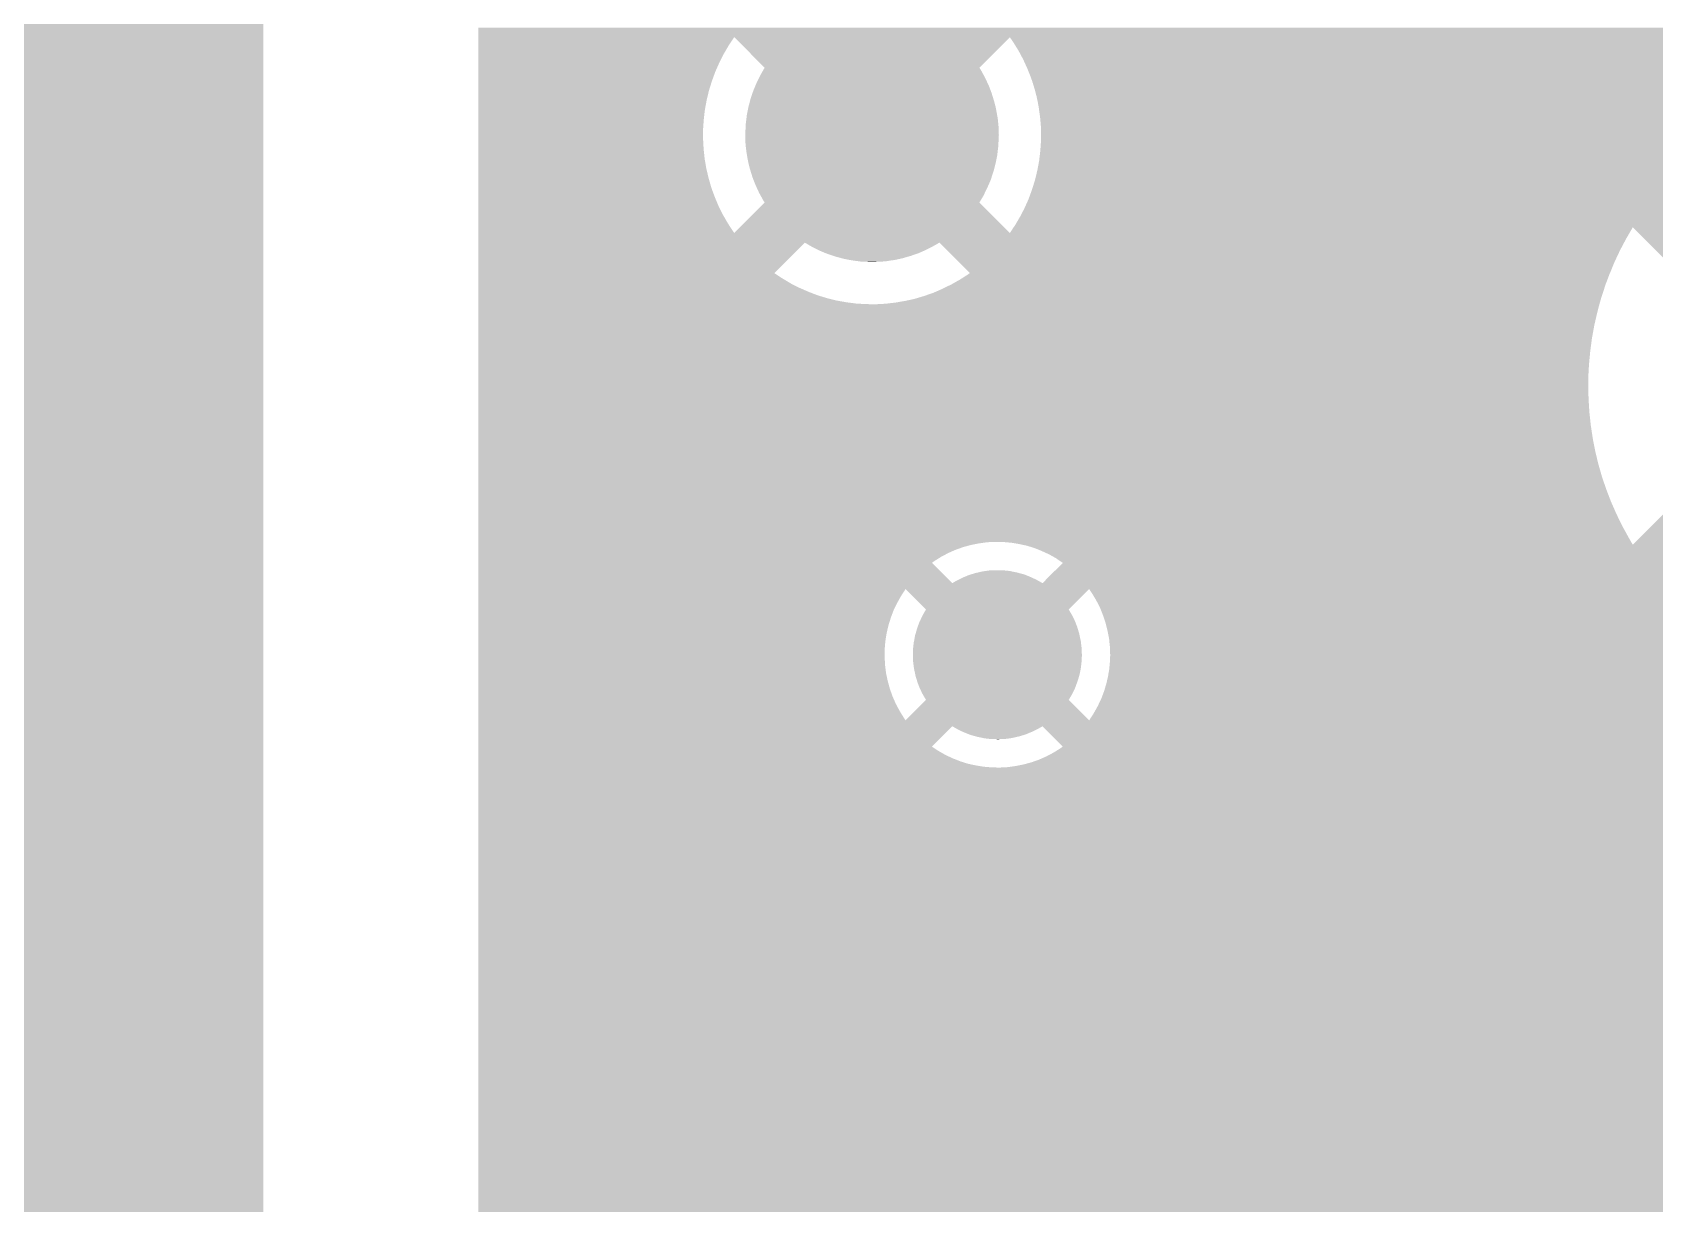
# Model space of a CAD drawing. Extents: x 295 to 953, y 10 to 290.
# Drawn here: x 656.18 to 667.69, y 243.27 to 251.58 of the extents above; entities that cross this region are included whole.
import ezdxf

# ---------------------------------------------------------------- set-up
doc = ezdxf.new("R2010")
doc.units = 0
doc.header["$LTSCALE"] = 5
doc.header["$MEASUREMENT"] = 0
doc.layers.add('FROMC1', color=7, linetype='CONTINUOUS')

msp = doc.modelspace()

# ---------------------------------------------------------------- linework, layer by layer
at = {"layer": 'FROMC1'}
for points in [[(640.93, 251.539), (640.93, 259.809), (657.821, 251.539), (657.821, 259.809)], [(647.448, 251.538), (647.379, 251.539), (657.821, 251.538), (657.821, 251.539)], [(647.518, 251.534), (647.448, 251.538), (657.821, 251.534), (657.821, 251.538)], [(647.587, 251.525), (647.518, 251.534), (657.821, 251.525), (657.821, 251.534)], [(647.656, 251.513), (647.587, 251.525), (657.821, 251.513), (657.821, 251.525)], [(659.345, 251.542), (659.345, 251.61), (797.937, 251.542), (797.937, 251.61)], [(659.345, 251.484), (659.345, 251.542), (661.122, 251.484), (661.161, 251.542)], [(661.377, 251.326), (661.161, 251.542), (662.9, 251.326), (663.116, 251.542)], [(663.14, 251.507), (663.116, 251.542), (797.937, 251.507), (797.937, 251.542)], [(647.724, 251.496), (647.656, 251.513), (657.821, 251.496), (657.821, 251.513)], [(647.791, 251.476), (647.724, 251.496), (657.821, 251.476), (657.821, 251.496)], [(647.856, 251.451), (647.791, 251.476), (657.821, 251.451), (657.821, 251.476)], [(647.92, 251.423), (647.856, 251.451), (657.821, 251.423), (657.821, 251.451)], [(647.982, 251.392), (647.92, 251.423), (657.821, 251.392), (657.821, 251.423)], [(659.345, 251.424), (659.345, 251.484), (661.087, 251.424), (661.122, 251.484)], [(659.345, 251.361), (659.345, 251.424), (661.055, 251.361), (661.087, 251.424)], [(663.177, 251.448), (663.14, 251.507), (797.937, 251.448), (797.937, 251.507)], [(663.21, 251.386), (663.177, 251.448), (797.937, 251.386), (797.937, 251.448)], [(647.884, 251.102), (648.1, 251.318), (657.821, 251.102), (657.821, 251.318)], [(648.042, 251.356), (647.982, 251.392), (657.821, 251.356), (657.821, 251.392)], [(648.1, 251.318), (648.042, 251.356), (657.821, 251.318), (657.821, 251.356)], [(659.345, 251.298), (659.345, 251.361), (661.027, 251.298), (661.055, 251.361)], [(659.345, 251.232), (659.345, 251.298), (661.003, 251.232), (661.027, 251.298)], [(661.347, 251.274), (661.367, 251.309), (662.93, 251.274), (662.911, 251.309)], [(661.367, 251.309), (661.377, 251.326), (662.911, 251.309), (662.9, 251.326)], [(663.239, 251.323), (663.21, 251.386), (797.937, 251.323), (797.937, 251.386)], [(663.265, 251.258), (663.239, 251.323), (797.937, 251.258), (797.937, 251.323)], [(659.345, 251.165), (659.345, 251.232), (660.982, 251.165), (661.003, 251.232)], [(661.297, 251.164), (661.312, 251.201), (662.98, 251.164), (662.966, 251.201)], [(661.312, 251.201), (661.32, 251.219), (662.966, 251.201), (662.957, 251.219)], [(661.32, 251.219), (661.338, 251.256), (662.957, 251.219), (662.94, 251.256)], [(661.338, 251.256), (661.347, 251.274), (662.94, 251.256), (662.93, 251.274)], [(663.275, 251.229), (663.265, 251.258), (797.937, 251.229), (797.937, 251.258)], [(663.276, 251.225), (663.275, 251.229), (669.249, 251.225), (669.343, 251.229)], [(663.279, 251.218), (663.276, 251.225), (669.156, 251.218), (669.249, 251.225)], [(663.282, 251.206), (663.279, 251.218), (669.063, 251.206), (669.156, 251.218)], [(663.287, 251.192), (663.282, 251.206), (668.981, 251.192), (669.063, 251.206)], [(663.287, 251.19), (663.287, 251.192), (668.97, 251.19), (668.981, 251.192)], [(663.293, 251.171), (663.287, 251.19), (668.879, 251.171), (668.97, 251.19)], [(640.93, 251.034), (640.93, 251.102), (657.821, 251.034), (657.821, 251.102)], [(659.345, 251.098), (659.345, 251.165), (660.966, 251.098), (660.982, 251.165)], [(659.345, 251.029), (659.345, 251.098), (660.953, 251.029), (660.966, 251.098)], [(661.262, 251.048), (661.272, 251.087), (663.015, 251.048), (663.005, 251.087)], [(661.272, 251.087), (661.277, 251.106), (663.005, 251.087), (662.999, 251.106)], [(661.277, 251.106), (661.29, 251.145), (662.999, 251.106), (662.987, 251.145)], [(661.29, 251.145), (661.297, 251.164), (662.987, 251.145), (662.98, 251.164)], [(663.299, 251.147), (663.293, 251.171), (668.788, 251.147), (668.879, 251.171)], [(663.305, 251.125), (663.299, 251.147), (668.716, 251.125), (668.788, 251.147)], [(663.306, 251.119), (663.305, 251.125), (668.699, 251.119), (668.716, 251.125)], [(663.313, 251.088), (663.306, 251.119), (668.61, 251.088), (668.699, 251.119)], [(663.319, 251.056), (663.313, 251.088), (668.532, 251.056), (668.61, 251.088)], [(648.408, 250.999), (648.384, 251.034), (657.821, 250.999), (657.821, 251.034)], [(648.445, 250.94), (648.408, 250.999), (657.821, 250.94), (657.821, 250.999)], [(659.345, 250.96), (659.345, 251.029), (660.945, 250.96), (660.953, 251.029)], [(659.345, 250.89), (659.345, 250.96), (660.94, 250.89), (660.945, 250.96)], [(661.243, 250.929), (661.248, 250.969), (663.034, 250.929), (663.03, 250.969)], [(661.248, 250.969), (661.25, 250.989), (663.03, 250.969), (663.026, 250.989)], [(661.25, 250.989), (661.258, 251.028), (663.026, 250.989), (663.019, 251.028)], [(661.258, 251.028), (661.262, 251.048), (663.019, 251.028), (663.015, 251.048)], [(663.32, 251.053), (663.319, 251.056), (668.524, 251.053), (668.532, 251.056)], [(663.325, 251.014), (663.32, 251.053), (668.438, 251.014), (668.524, 251.053)], [(663.329, 250.987), (663.325, 251.014), (668.386, 250.987), (668.438, 251.014)], [(663.331, 250.971), (663.329, 250.987), (668.355, 250.971), (668.386, 250.987)], [(663.335, 250.925), (663.331, 250.971), (668.273, 250.925), (668.355, 250.971)], [(648.478, 250.878), (648.445, 250.94), (657.821, 250.878), (657.821, 250.94)], [(648.507, 250.815), (648.478, 250.878), (657.821, 250.815), (657.821, 250.878)], [(659.345, 250.82), (659.345, 250.89), (660.94, 250.82), (660.94, 250.89)], [(661.239, 250.848), (661.24, 250.868), (663.038, 250.848), (663.037, 250.868)], [(661.24, 250.828), (661.239, 250.848), (663.037, 250.828), (663.038, 250.848)], [(661.24, 250.868), (661.242, 250.908), (663.037, 250.868), (663.036, 250.908)], [(661.242, 250.908), (661.243, 250.929), (663.036, 250.908), (663.034, 250.929)], [(663.335, 250.918), (663.335, 250.925), (668.261, 250.918), (668.273, 250.925)], [(663.336, 250.913), (663.335, 250.918), (668.253, 250.913), (668.261, 250.918)], [(663.337, 250.848), (663.336, 250.913), (668.318, 250.848), (668.253, 250.913)], [(663.337, 250.806), (663.337, 250.848), (668.36, 250.806), (668.318, 250.848)], [(648.533, 250.75), (648.507, 250.815), (657.821, 250.75), (657.821, 250.815)], [(648.555, 250.684), (648.533, 250.75), (657.821, 250.684), (657.821, 250.75)], [(659.345, 250.75), (659.345, 250.82), (660.944, 250.75), (660.94, 250.82)], [(659.345, 250.681), (659.345, 250.75), (660.951, 250.681), (660.944, 250.75)], [(661.241, 250.788), (661.24, 250.828), (663.035, 250.788), (663.037, 250.828)], [(661.243, 250.767), (661.241, 250.788), (663.034, 250.767), (663.035, 250.788)], [(661.248, 250.727), (661.243, 250.767), (663.029, 250.727), (663.034, 250.767)], [(661.251, 250.707), (661.248, 250.727), (663.027, 250.707), (663.029, 250.727)], [(663.324, 250.667), (663.332, 250.736), (668.499, 250.667), (668.43, 250.736)], [(663.332, 250.736), (663.337, 250.806), (668.43, 250.736), (668.36, 250.806)], [(648.573, 250.617), (648.555, 250.684), (657.821, 250.617), (657.821, 250.684)], [(648.587, 250.548), (648.573, 250.617), (657.821, 250.548), (657.821, 250.617)], [(659.345, 250.612), (659.345, 250.681), (660.963, 250.612), (660.951, 250.681)], [(659.345, 250.544), (659.345, 250.612), (660.979, 250.544), (660.963, 250.612)], [(661.258, 250.668), (661.251, 250.707), (663.019, 250.668), (663.027, 250.707)], [(661.262, 250.648), (661.258, 250.668), (663.015, 250.648), (663.019, 250.668)], [(661.272, 250.609), (661.262, 250.648), (663.005, 250.609), (663.015, 250.648)], [(661.278, 250.59), (661.272, 250.609), (663, 250.59), (663.005, 250.609)], [(663.311, 250.598), (663.324, 250.667), (668.568, 250.598), (668.499, 250.667)], [(648.597, 250.479), (648.587, 250.548), (657.821, 250.479), (657.821, 250.548)], [(659.345, 250.477), (659.345, 250.544), (660.998, 250.477), (660.979, 250.544)], [(661.29, 250.551), (661.278, 250.59), (662.987, 250.551), (663, 250.59)], [(661.297, 250.532), (661.29, 250.551), (662.981, 250.532), (662.987, 250.551)], [(661.312, 250.495), (661.297, 250.532), (662.965, 250.495), (662.981, 250.532)], [(661.32, 250.477), (661.312, 250.495), (662.957, 250.477), (662.965, 250.495)], [(663.274, 250.464), (663.283, 250.493), (780.983, 250.464), (780.987, 250.493)], [(663.283, 250.493), (663.295, 250.531), (780.987, 250.493), (780.996, 250.531)], [(663.295, 250.531), (663.297, 250.54), (780.996, 250.531), (780.998, 250.54)], [(663.297, 250.54), (663.311, 250.598), (668.626, 250.54), (668.568, 250.598)], [(648.603, 250.41), (648.597, 250.479), (657.821, 250.41), (657.821, 250.479)], [(648.605, 250.34), (648.603, 250.41), (657.821, 250.34), (657.821, 250.41)], [(659.345, 250.412), (659.345, 250.477), (661.022, 250.412), (660.998, 250.477)], [(659.345, 250.347), (659.345, 250.412), (661.049, 250.347), (661.022, 250.412)], [(661.337, 250.44), (661.32, 250.477), (662.939, 250.44), (662.957, 250.477)], [(661.347, 250.422), (661.337, 250.44), (662.931, 250.422), (662.939, 250.44)], [(661.366, 250.387), (661.347, 250.422), (662.91, 250.387), (662.931, 250.422)], [(661.377, 250.37), (661.366, 250.387), (662.9, 250.37), (662.91, 250.387)], [(663.222, 250.335), (663.242, 250.379), (780.973, 250.335), (780.973, 250.379)], [(663.242, 250.379), (663.25, 250.398), (780.973, 250.379), (780.975, 250.398)], [(663.25, 250.398), (663.264, 250.436), (780.975, 250.398), (780.978, 250.436)], [(663.264, 250.436), (663.274, 250.464), (780.978, 250.436), (780.983, 250.464)], [(648.6, 250.228), (648.605, 250.298), (657.821, 250.228), (657.821, 250.298)], [(648.605, 250.298), (648.605, 250.34), (657.821, 250.298), (657.821, 250.34)], [(659.345, 250.285), (659.345, 250.347), (661.08, 250.285), (661.049, 250.347)], [(659.345, 250.224), (659.345, 250.285), (661.115, 250.224), (661.08, 250.285)], [(661.161, 250.154), (661.377, 250.37), (663.116, 250.154), (662.9, 250.37)], [(663.155, 250.212), (663.186, 250.266), (780.983, 250.212), (780.976, 250.266)], [(663.186, 250.266), (663.19, 250.272), (780.976, 250.266), (780.976, 250.272)], [(663.19, 250.272), (663.216, 250.322), (780.976, 250.272), (780.973, 250.322)], [(663.216, 250.322), (663.222, 250.335), (780.973, 250.322), (780.973, 250.335)], [(648.579, 250.09), (648.592, 250.159), (657.821, 250.09), (657.821, 250.159)], [(648.592, 250.159), (648.6, 250.228), (657.821, 250.159), (657.821, 250.228)], [(659.345, 250.166), (659.345, 250.224), (661.153, 250.166), (661.115, 250.224)], [(659.345, 250.154), (659.345, 250.166), (661.161, 250.154), (661.153, 250.166)], [(659.345, 250.114), (659.345, 250.154), (667.488, 250.114), (667.511, 250.154)], [(663.116, 250.154), (663.143, 250.195), (667.511, 250.154), (667.535, 250.195)], [(663.143, 250.195), (663.153, 250.209), (780.986, 250.195), (780.983, 250.209)], [(663.153, 250.209), (663.155, 250.212), (780.983, 250.209), (780.983, 250.212)], [(667.908, 249.822), (667.535, 250.195), (670.848, 249.822), (671.22, 250.195)], [(648.563, 250.023), (648.579, 250.09), (657.821, 250.023), (657.821, 250.09)], [(659.345, 250.086), (659.345, 250.114), (667.473, 250.086), (667.488, 250.114)], [(659.345, 249.87), (659.345, 250.086), (661.445, 249.87), (661.661, 250.086)], [(661.696, 250.066), (661.661, 250.086), (662.582, 250.066), (662.616, 250.086)], [(661.713, 250.056), (661.696, 250.066), (662.563, 250.056), (662.582, 250.066)], [(661.75, 250.038), (661.713, 250.056), (662.528, 250.038), (662.563, 250.056)], [(661.767, 250.029), (661.75, 250.038), (662.509, 250.029), (662.528, 250.038)], [(661.805, 250.013), (661.767, 250.029), (662.473, 250.013), (662.509, 250.029)], [(662.672, 250.031), (662.616, 250.086), (667.444, 250.031), (667.473, 250.086)], [(662.757, 249.946), (662.672, 250.031), (667.404, 249.946), (667.444, 250.031)], [(648.518, 249.89), (648.542, 249.956), (657.821, 249.89), (657.821, 249.956)], [(648.542, 249.956), (648.563, 250.023), (657.821, 249.956), (657.821, 250.023)], [(661.823, 250.006), (661.805, 250.013), (662.453, 250.006), (662.473, 250.013)], [(661.863, 249.993), (661.823, 250.006), (662.416, 249.993), (662.453, 250.006)], [(661.88, 249.987), (661.863, 249.993), (662.395, 249.987), (662.416, 249.993)], [(661.921, 249.976), (661.88, 249.987), (662.358, 249.976), (662.395, 249.987)], [(661.939, 249.971), (661.921, 249.976), (662.336, 249.971), (662.358, 249.976)], [(661.981, 249.963), (661.939, 249.971), (662.299, 249.963), (662.336, 249.971)], [(661.998, 249.96), (661.981, 249.963), (662.276, 249.96), (662.299, 249.963)], [(662.042, 249.954), (661.998, 249.96), (662.239, 249.954), (662.276, 249.96)], [(662.058, 249.952), (662.042, 249.954), (662.213, 249.952), (662.239, 249.954)], [(662.106, 249.95), (662.058, 249.952), (662.179, 249.95), (662.213, 249.952)], [(662.118, 249.949), (662.106, 249.95), (662.118, 249.949), (662.179, 249.95)], [(662.832, 249.87), (662.757, 249.946), (667.373, 249.87), (667.404, 249.946)], [(648.458, 249.764), (648.49, 249.827), (657.821, 249.764), (657.821, 249.827)], [(648.49, 249.827), (648.518, 249.89), (657.821, 249.827), (657.821, 249.89)], [(659.345, 249.832), (659.345, 249.87), (661.503, 249.832), (661.445, 249.87)], [(659.345, 249.796), (659.345, 249.832), (661.563, 249.796), (661.503, 249.832)], [(662.702, 249.79), (662.762, 249.824), (667.342, 249.79), (667.355, 249.824)], [(662.762, 249.824), (662.817, 249.859), (667.355, 249.824), (667.368, 249.859)], [(662.817, 249.859), (662.821, 249.862), (667.368, 249.859), (667.369, 249.862)], [(662.821, 249.862), (662.832, 249.87), (667.369, 249.862), (667.373, 249.87)], [(648.384, 249.646), (648.423, 249.704), (657.821, 249.646), (657.821, 249.704)], [(648.423, 249.704), (648.458, 249.764), (657.821, 249.704), (657.821, 249.764)], [(659.345, 249.765), (659.345, 249.796), (661.625, 249.765), (661.563, 249.796)], [(659.345, 249.737), (659.345, 249.765), (661.689, 249.737), (661.625, 249.765)], [(659.345, 249.712), (659.345, 249.737), (661.754, 249.712), (661.689, 249.737)], [(659.345, 249.692), (659.345, 249.712), (661.821, 249.692), (661.754, 249.712)], [(659.345, 249.675), (659.345, 249.692), (661.889, 249.675), (661.821, 249.692)], [(662.417, 249.682), (662.442, 249.688), (667.307, 249.682), (667.309, 249.688)], [(662.442, 249.688), (662.509, 249.708), (667.309, 249.688), (667.315, 249.708)], [(662.509, 249.708), (662.575, 249.731), (667.315, 249.708), (667.323, 249.731)], [(662.575, 249.731), (662.639, 249.759), (667.323, 249.731), (667.332, 249.759)], [(662.639, 249.759), (662.665, 249.772), (667.332, 249.759), (667.336, 249.772)], [(662.665, 249.772), (662.702, 249.79), (667.336, 249.772), (667.342, 249.79)], [(640.93, 249.578), (640.93, 249.646), (657.821, 249.578), (657.821, 249.646)], [(648.1, 249.362), (647.884, 249.578), (657.821, 249.362), (657.821, 249.578)], [(659.345, 249.663), (659.345, 249.675), (661.958, 249.663), (661.889, 249.675)], [(659.345, 249.654), (659.345, 249.663), (662.027, 249.654), (661.958, 249.663)], [(659.345, 249.65), (659.345, 249.654), (662.097, 249.65), (662.027, 249.654)], [(659.345, 249.649), (659.345, 249.65), (662.166, 249.649), (662.097, 249.65)], [(659.345, 249.592), (659.345, 249.649), (667.283, 249.592), (667.298, 249.649)], [(659.345, 249.501), (659.345, 249.592), (667.262, 249.501), (667.283, 249.592)], [(662.166, 249.649), (662.236, 249.653), (667.298, 249.649), (667.299, 249.653)], [(662.236, 249.653), (662.305, 249.661), (667.299, 249.653), (667.301, 249.661)], [(662.305, 249.661), (662.374, 249.673), (667.301, 249.661), (667.305, 249.673)], [(662.374, 249.673), (662.417, 249.682), (667.305, 249.673), (667.307, 249.682)], [(659.345, 249.408), (659.345, 249.501), (667.245, 249.408), (667.262, 249.501)], [(648.03, 249.316), (648.089, 249.354), (657.821, 249.316), (657.821, 249.354)], [(648.089, 249.354), (648.1, 249.362), (657.821, 249.354), (657.821, 249.362)], [(659.345, 249.316), (659.345, 249.408), (667.233, 249.316), (667.245, 249.408)], [(647.777, 249.2), (647.843, 249.223), (657.821, 249.2), (657.821, 249.223)], [(647.843, 249.223), (647.907, 249.251), (657.821, 249.223), (657.821, 249.251)], [(647.907, 249.251), (647.97, 249.282), (657.821, 249.251), (657.821, 249.282)], [(647.97, 249.282), (648.03, 249.316), (657.821, 249.282), (657.821, 249.316)], [(659.345, 249.222), (659.345, 249.316), (667.224, 249.222), (667.233, 249.316)], [(640.93, 248.116), (640.93, 249.141), (657.821, 248.116), (657.821, 249.141)], [(647.434, 249.141), (647.504, 249.145), (657.821, 249.141), (657.821, 249.145)], [(647.504, 249.145), (647.573, 249.153), (657.821, 249.145), (657.821, 249.153)], [(647.573, 249.153), (647.642, 249.165), (657.821, 249.153), (657.821, 249.165)], [(647.642, 249.165), (647.71, 249.18), (657.821, 249.165), (657.821, 249.18)], [(647.71, 249.18), (647.777, 249.2), (657.821, 249.18), (657.821, 249.2)], [(659.345, 249.129), (659.345, 249.222), (667.219, 249.129), (667.224, 249.222)], [(659.345, 249.07), (659.345, 249.129), (667.219, 249.07), (667.219, 249.129)], [(659.345, 248.976), (659.345, 249.07), (667.221, 248.976), (667.219, 249.07)], [(659.345, 248.883), (659.345, 248.976), (667.227, 248.883), (667.221, 248.976)], [(659.345, 248.79), (659.345, 248.883), (667.237, 248.79), (667.227, 248.883)], [(659.345, 248.697), (659.345, 248.79), (667.251, 248.697), (667.237, 248.79)], [(659.345, 248.605), (659.345, 248.697), (667.269, 248.605), (667.251, 248.697)], [(659.345, 248.514), (659.345, 248.605), (667.291, 248.514), (667.269, 248.605)], [(659.345, 248.424), (659.345, 248.514), (667.317, 248.424), (667.291, 248.514)], [(659.345, 248.336), (659.345, 248.424), (667.347, 248.336), (667.317, 248.424)], [(659.345, 248.248), (659.345, 248.336), (667.381, 248.248), (667.347, 248.336)], [(667.535, 247.945), (667.908, 248.318), (671.221, 247.945), (670.848, 248.318)], [(659.345, 248.162), (659.345, 248.248), (667.419, 248.162), (667.381, 248.248)], [(641.118, 247.927), (640.93, 248.116), (657.821, 247.927), (657.821, 248.116)], [(659.345, 248.078), (659.345, 248.162), (667.46, 248.078), (667.419, 248.162)], [(659.345, 247.996), (659.345, 248.078), (667.505, 247.996), (667.46, 248.078)], [(659.345, 247.965), (659.345, 247.996), (667.523, 247.965), (667.505, 247.996)], [(659.345, 247.962), (659.345, 247.965), (662.953, 247.962), (663.01, 247.965)], [(659.345, 247.954), (659.345, 247.962), (662.897, 247.954), (662.953, 247.962)], [(663.067, 247.964), (663.01, 247.965), (667.524, 247.964), (667.523, 247.965)], [(663.124, 247.959), (663.067, 247.964), (667.526, 247.959), (667.524, 247.964)], [(663.18, 247.95), (663.124, 247.959), (667.532, 247.95), (667.526, 247.959)], [(647.223, 247.924), (647.153, 247.927), (657.821, 247.924), (657.821, 247.927)], [(647.395, 247.888), (647.223, 247.924), (657.821, 247.888), (657.821, 247.924)], [(647.554, 247.813), (647.395, 247.888), (657.821, 247.813), (657.821, 247.888)], [(659.345, 247.943), (659.345, 247.954), (662.841, 247.943), (662.897, 247.954)], [(659.345, 247.928), (659.345, 247.943), (662.786, 247.928), (662.841, 247.943)], [(659.345, 247.909), (659.345, 247.928), (662.732, 247.909), (662.786, 247.928)], [(659.345, 247.886), (659.345, 247.909), (662.68, 247.886), (662.732, 247.909)], [(659.345, 247.859), (659.345, 247.886), (662.629, 247.859), (662.68, 247.886)], [(659.345, 247.829), (659.345, 247.859), (662.581, 247.829), (662.629, 247.859)], [(663.202, 247.945), (663.18, 247.95), (667.535, 247.945), (667.532, 247.95)], [(663.236, 247.938), (663.202, 247.945), (676.845, 247.938), (676.846, 247.945)], [(663.29, 247.921), (663.236, 247.938), (676.842, 247.921), (676.845, 247.938)], [(663.343, 247.9), (663.29, 247.921), (676.839, 247.9), (676.842, 247.921)], [(663.351, 247.896), (663.343, 247.9), (676.838, 247.896), (676.839, 247.9)], [(663.395, 247.876), (663.351, 247.896), (676.837, 247.876), (676.838, 247.896)], [(663.445, 247.848), (663.395, 247.876), (676.834, 247.848), (676.837, 247.876)], [(663.457, 247.839), (663.445, 247.848), (676.833, 247.839), (676.834, 247.848)], [(647.691, 247.704), (647.554, 247.813), (657.821, 247.704), (657.821, 247.813)], [(659.345, 247.816), (659.345, 247.829), (662.563, 247.816), (662.581, 247.829)], [(659.345, 247.672), (659.345, 247.816), (662.707, 247.672), (662.563, 247.816)], [(662.796, 247.717), (662.826, 247.73), (663.26, 247.717), (663.228, 247.73)], [(662.826, 247.73), (662.843, 247.735), (663.228, 247.73), (663.214, 247.735)], [(662.843, 247.735), (662.873, 247.744), (663.214, 247.735), (663.18, 247.744)], [(662.873, 247.744), (662.891, 247.748), (663.18, 247.744), (663.166, 247.748)], [(662.891, 247.748), (662.921, 247.755), (663.166, 247.748), (663.131, 247.755)], [(662.921, 247.755), (662.94, 247.758), (663.131, 247.755), (663.118, 247.758)], [(662.94, 247.758), (662.97, 247.762), (663.118, 247.758), (663.081, 247.762)], [(662.97, 247.762), (662.994, 247.763), (663.081, 247.762), (663.069, 247.763)], [(662.994, 247.763), (663.02, 247.764), (663.069, 247.763), (663.02, 247.764)], [(663.401, 247.726), (663.458, 247.782), (676.836, 247.726), (676.833, 247.782)], [(663.492, 247.816), (663.457, 247.839), (676.833, 247.816), (676.833, 247.839)], [(663.458, 247.782), (663.492, 247.816), (676.833, 247.782), (676.833, 247.816)], [(648.326, 247.069), (647.691, 247.704), (657.821, 247.069), (657.821, 247.704)], [(659.345, 247.669), (659.345, 247.672), (676.843, 247.669), (676.843, 247.672)], [(659.345, 247.672), (659.345, 247.672), (662.708, 247.672), (662.707, 247.672)], [(659.345, 247.63), (659.345, 247.669), (676.851, 247.63), (676.843, 247.669)], [(659.345, 247.582), (659.345, 247.63), (662.345, 247.582), (662.376, 247.63)], [(662.521, 247.485), (662.376, 247.63), (663.534, 247.485), (663.679, 247.63)], [(662.708, 247.672), (662.736, 247.689), (663.348, 247.672), (663.318, 247.689)], [(662.736, 247.689), (662.751, 247.696), (663.318, 247.689), (663.305, 247.696)], [(662.751, 247.696), (662.78, 247.711), (663.305, 247.696), (663.274, 247.711)], [(662.78, 247.711), (662.796, 247.717), (663.274, 247.711), (663.26, 247.717)], [(663.348, 247.672), (663.401, 247.726), (676.843, 247.672), (676.836, 247.726)], [(663.69, 247.613), (663.679, 247.63), (676.855, 247.613), (676.851, 247.63)], [(663.699, 247.6), (663.69, 247.613), (676.858, 247.6), (676.855, 247.613)], [(659.345, 247.532), (659.345, 247.582), (662.317, 247.532), (662.345, 247.582)], [(659.345, 247.481), (659.345, 247.532), (662.292, 247.481), (662.317, 247.532)], [(663.701, 247.597), (663.699, 247.6), (668.623, 247.597), (668.626, 247.6)], [(663.73, 247.548), (663.701, 247.597), (668.574, 247.548), (668.623, 247.597)], [(663.756, 247.497), (663.73, 247.548), (668.523, 247.497), (668.574, 247.548)], [(659.345, 247.428), (659.345, 247.481), (662.272, 247.428), (662.292, 247.481)], [(659.345, 247.373), (659.345, 247.428), (662.255, 247.373), (662.272, 247.428)], [(662.461, 247.359), (662.475, 247.398), (663.595, 247.359), (663.58, 247.398)], [(662.475, 247.398), (662.479, 247.405), (663.58, 247.398), (663.577, 247.405)], [(662.479, 247.405), (662.496, 247.442), (663.577, 247.405), (663.559, 247.442)], [(662.496, 247.442), (662.5, 247.449), (663.559, 247.442), (663.555, 247.449)], [(662.5, 247.449), (662.521, 247.485), (663.555, 247.449), (663.534, 247.485)], [(663.777, 247.444), (663.756, 247.497), (668.47, 247.444), (668.523, 247.497)], [(663.795, 247.39), (663.777, 247.444), (668.416, 247.39), (668.47, 247.444)], [(663.809, 247.335), (663.795, 247.39), (668.361, 247.335), (668.416, 247.39)], [(659.345, 247.318), (659.345, 247.373), (662.242, 247.318), (662.255, 247.373)], [(659.345, 247.261), (659.345, 247.318), (662.233, 247.261), (662.242, 247.318)], [(662.437, 247.263), (662.444, 247.304), (663.619, 247.263), (663.61, 247.304)], [(662.444, 247.304), (662.447, 247.312), (663.61, 247.304), (663.609, 247.312)], [(662.447, 247.312), (662.458, 247.351), (663.609, 247.312), (663.597, 247.351)], [(662.458, 247.351), (662.461, 247.359), (663.597, 247.351), (663.595, 247.359)], [(663.82, 247.279), (663.809, 247.335), (668.305, 247.279), (668.361, 247.335)], [(663.825, 247.227), (663.82, 247.279), (668.253, 247.227), (668.305, 247.279)], [(659.345, 247.204), (659.345, 247.261), (662.228, 247.204), (662.233, 247.261)], [(659.345, 247.147), (659.345, 247.204), (662.228, 247.147), (662.228, 247.204)], [(662.428, 247.165), (662.43, 247.206), (663.627, 247.165), (663.625, 247.206)], [(662.43, 247.124), (662.428, 247.165), (663.626, 247.124), (663.627, 247.165)], [(662.43, 247.214), (662.435, 247.255), (663.625, 247.214), (663.62, 247.255)], [(662.43, 247.206), (662.43, 247.214), (663.625, 247.206), (663.625, 247.214)], [(662.435, 247.255), (662.437, 247.263), (663.62, 247.255), (663.619, 247.263)], [(663.826, 247.222), (663.825, 247.227), (668.262, 247.222), (668.253, 247.227)], [(663.827, 247.18), (663.826, 247.222), (668.334, 247.18), (668.262, 247.222)], [(663.828, 247.165), (663.827, 247.18), (668.363, 247.165), (668.334, 247.18)], [(663.827, 247.136), (663.828, 247.165), (668.417, 247.136), (668.363, 247.165)], [(648.374, 247.017), (648.326, 247.069), (657.821, 247.017), (657.821, 247.069)], [(659.345, 247.091), (659.345, 247.147), (662.231, 247.091), (662.228, 247.147)], [(659.345, 247.034), (659.345, 247.091), (662.238, 247.034), (662.231, 247.091)], [(662.43, 247.116), (662.43, 247.124), (663.625, 247.116), (663.626, 247.124)], [(662.435, 247.075), (662.43, 247.116), (663.62, 247.075), (663.625, 247.116)], [(662.436, 247.067), (662.435, 247.075), (663.619, 247.067), (663.62, 247.075)], [(662.445, 247.026), (662.436, 247.067), (663.611, 247.026), (663.619, 247.067)], [(663.815, 247.028), (663.821, 247.061), (668.676, 247.028), (668.588, 247.061)], [(663.821, 247.061), (663.822, 247.069), (668.588, 247.061), (668.569, 247.069)], [(663.822, 247.069), (663.824, 247.097), (668.569, 247.069), (668.502, 247.097)], [(663.824, 247.097), (663.827, 247.126), (668.502, 247.097), (668.44, 247.126)], [(663.827, 247.126), (663.827, 247.136), (668.44, 247.126), (668.417, 247.136)], [(648.47, 246.87), (648.374, 247.017), (657.821, 246.87), (657.821, 247.017)], [(659.345, 246.978), (659.345, 247.034), (662.25, 246.978), (662.238, 247.034)], [(659.345, 246.923), (659.345, 246.978), (662.265, 246.923), (662.25, 246.978)], [(659.345, 246.87), (659.345, 246.923), (662.284, 246.87), (662.265, 246.923)], [(662.446, 247.018), (662.445, 247.026), (663.609, 247.018), (663.611, 247.026)], [(662.458, 246.979), (662.446, 247.018), (663.597, 246.979), (663.609, 247.018)], [(662.46, 246.971), (662.458, 246.979), (663.594, 246.971), (663.597, 246.979)], [(662.475, 246.932), (662.46, 246.971), (663.58, 246.932), (663.594, 246.971)], [(662.478, 246.925), (662.475, 246.932), (663.577, 246.925), (663.58, 246.932)], [(662.496, 246.888), (662.478, 246.925), (663.559, 246.888), (663.577, 246.925)], [(663.788, 246.916), (663.79, 246.925), (669.225, 246.916), (669.132, 246.925)], [(663.79, 246.925), (663.794, 246.938), (669.132, 246.925), (669.039, 246.938)], [(663.794, 246.938), (663.799, 246.954), (669.039, 246.938), (668.947, 246.954)], [(663.799, 246.954), (663.8, 246.957), (668.947, 246.954), (668.936, 246.957)], [(663.8, 246.957), (663.804, 246.975), (668.936, 246.957), (668.856, 246.975)], [(663.804, 246.975), (663.81, 247), (668.856, 246.975), (668.765, 247)], [(663.81, 247), (663.813, 247.012), (668.765, 247), (668.725, 247.012)], [(663.813, 247.012), (663.815, 247.028), (668.725, 247.012), (668.676, 247.028)], [(648.529, 246.705), (648.47, 246.87), (657.821, 246.705), (657.821, 246.87)], [(659.345, 246.817), (659.345, 246.87), (662.307, 246.817), (662.284, 246.87)], [(659.345, 246.767), (659.345, 246.817), (662.334, 246.767), (662.307, 246.817)], [(662.376, 246.7), (662.521, 246.845), (663.679, 246.7), (663.534, 246.845)], [(662.5, 246.881), (662.496, 246.888), (663.555, 246.881), (663.559, 246.888)], [(662.521, 246.845), (662.5, 246.881), (663.534, 246.845), (663.555, 246.881)], [(663.738, 246.798), (663.763, 246.849), (785.482, 246.798), (785.492, 246.849)], [(663.763, 246.849), (663.783, 246.902), (785.492, 246.849), (785.502, 246.902)], [(663.783, 246.902), (663.786, 246.911), (785.502, 246.902), (785.504, 246.911)], [(663.786, 246.912), (663.788, 246.916), (669.319, 246.912), (669.225, 246.916)], [(663.786, 246.911), (663.786, 246.912), (669.412, 246.911), (669.319, 246.912)], [(648.55, 246.53), (648.529, 246.705), (657.821, 246.53), (657.821, 246.705)], [(659.345, 246.718), (659.345, 246.767), (662.364, 246.718), (662.334, 246.767)], [(659.345, 246.7), (659.345, 246.718), (662.376, 246.7), (662.364, 246.718)], [(659.345, 246.695), (659.345, 246.7), (785.462, 246.695), (785.463, 246.7)], [(659.345, 246.692), (659.345, 246.695), (756.298, 246.692), (756.355, 246.695)], [(663.679, 246.7), (663.71, 246.748), (785.463, 246.7), (785.473, 246.748)], [(663.71, 246.748), (663.738, 246.798), (785.473, 246.748), (785.482, 246.798)], [(659.345, 246.684), (659.345, 246.692), (756.242, 246.684), (756.298, 246.692)], [(659.345, 246.673), (659.345, 246.684), (756.186, 246.673), (756.242, 246.684)], [(659.345, 246.658), (659.345, 246.673), (756.132, 246.658), (756.186, 246.673)], [(659.345, 246.514), (659.345, 246.658), (662.563, 246.514), (662.707, 246.658)], [(659.345, 246.658), (659.345, 246.658), (662.707, 246.658), (662.708, 246.658)], [(662.737, 246.641), (662.708, 246.658), (663.319, 246.641), (663.348, 246.658)], [(662.75, 246.634), (662.737, 246.641), (663.304, 246.634), (663.319, 246.641)], [(662.781, 246.619), (662.75, 246.634), (663.275, 246.619), (663.304, 246.634)], [(662.795, 246.613), (662.781, 246.619), (663.259, 246.613), (663.275, 246.619)], [(662.827, 246.6), (662.795, 246.613), (663.229, 246.6), (663.259, 246.613)], [(662.841, 246.595), (662.827, 246.6), (663.212, 246.595), (663.229, 246.6)], [(662.875, 246.586), (662.841, 246.595), (663.182, 246.586), (663.212, 246.595)], [(662.889, 246.582), (662.875, 246.586), (663.164, 246.582), (663.182, 246.586)], [(662.924, 246.575), (662.889, 246.582), (663.134, 246.575), (663.164, 246.582)], [(663.367, 246.639), (663.348, 246.658), (756.077, 246.639), (756.131, 246.658)], [(663.348, 246.658), (663.348, 246.658), (756.131, 246.658), (756.132, 246.658)], [(663.39, 246.616), (663.367, 246.639), (756.025, 246.616), (756.077, 246.639)], [(663.417, 246.589), (663.39, 246.616), (755.974, 246.589), (756.025, 246.616)], [(663.447, 246.559), (663.417, 246.589), (755.926, 246.559), (755.974, 246.589)], [(648.55, 245.532), (648.55, 246.53), (657.821, 245.532), (657.821, 246.53)], [(659.345, 246.482), (659.345, 246.514), (662.611, 246.482), (662.563, 246.514)], [(659.345, 246.454), (659.345, 246.482), (662.66, 246.454), (662.611, 246.482)], [(662.937, 246.572), (662.924, 246.575), (663.115, 246.572), (663.134, 246.575)], [(662.974, 246.568), (662.937, 246.572), (663.085, 246.568), (663.115, 246.572)], [(662.986, 246.567), (662.974, 246.568), (663.061, 246.567), (663.085, 246.568)], [(663.035, 246.566), (662.986, 246.567), (663.035, 246.566), (663.061, 246.567)], [(663.375, 246.444), (663.426, 246.471), (756.01, 246.444), (755.983, 246.471)], [(663.426, 246.471), (663.474, 246.501), (755.983, 246.471), (755.953, 246.501)], [(663.459, 246.546), (663.447, 246.559), (755.908, 246.546), (755.926, 246.559)], [(663.492, 246.514), (663.459, 246.546), (755.941, 246.514), (755.908, 246.546)], [(663.474, 246.501), (663.492, 246.514), (755.953, 246.501), (755.941, 246.514)], [(659.345, 246.43), (659.345, 246.454), (662.712, 246.43), (662.66, 246.454)], [(659.345, 246.409), (659.345, 246.43), (662.765, 246.409), (662.712, 246.43)], [(659.345, 246.392), (659.345, 246.409), (662.819, 246.392), (662.765, 246.409)], [(659.345, 246.38), (659.345, 246.392), (662.875, 246.38), (662.819, 246.392)], [(659.345, 246.371), (659.345, 246.38), (662.931, 246.371), (662.875, 246.38)], [(659.345, 246.366), (659.345, 246.371), (662.988, 246.366), (662.931, 246.371)], [(659.345, 246.365), (659.345, 246.366), (663.045, 246.365), (662.988, 246.366)], [(659.345, 246.347), (659.345, 246.365), (708.537, 246.347), (708.723, 246.365)], [(659.345, 246.287), (659.345, 246.347), (708.333, 246.287), (708.537, 246.347)], [(663.045, 246.365), (663.086, 246.367), (708.723, 246.365), (708.748, 246.367)], [(663.086, 246.367), (663.102, 246.368), (785.432, 246.367), (785.432, 246.368)], [(663.102, 246.368), (663.159, 246.376), (785.432, 246.368), (785.433, 246.376)], [(663.159, 246.376), (663.214, 246.387), (785.433, 246.376), (785.434, 246.387)], [(663.214, 246.387), (663.268, 246.402), (785.434, 246.387), (785.435, 246.402)], [(663.268, 246.402), (663.268, 246.402), (756.053, 246.402), (756.052, 246.402)], [(663.269, 246.402), (663.323, 246.421), (756.052, 246.402), (756.033, 246.421)], [(663.323, 246.421), (663.375, 246.444), (756.033, 246.421), (756.01, 246.444)], [(659.345, 246.189), (659.345, 246.287), (708.145, 246.189), (708.333, 246.287)], [(659.345, 246.058), (659.345, 246.189), (707.979, 246.058), (708.145, 246.189)], [(659.345, 245.897), (659.345, 246.058), (707.841, 245.897), (707.979, 246.058)], [(659.345, 245.713), (659.345, 245.897), (707.737, 245.713), (707.841, 245.897)], [(659.345, 245.512), (659.345, 245.713), (707.669, 245.512), (707.737, 245.713)], [(653.582, 245.528), (653.503, 245.532), (657.821, 245.528), (657.821, 245.532)], [(653.771, 245.491), (653.582, 245.528), (657.821, 245.491), (657.821, 245.528)], [(653.947, 245.416), (653.771, 245.491), (657.821, 245.416), (657.821, 245.491)], [(659.345, 245.425), (659.345, 245.512), (707.657, 245.425), (707.669, 245.512)], [(654.103, 245.305), (653.947, 245.416), (657.821, 245.305), (657.821, 245.416)], [(659.345, 245.422), (659.345, 245.425), (690.258, 245.422), (690.315, 245.425)], [(659.345, 245.414), (659.345, 245.422), (690.202, 245.414), (690.258, 245.422)], [(659.345, 245.403), (659.345, 245.414), (690.146, 245.403), (690.202, 245.414)], [(659.345, 245.388), (659.345, 245.403), (690.091, 245.388), (690.146, 245.403)], [(659.345, 245.369), (659.345, 245.388), (690.037, 245.369), (690.091, 245.388)], [(659.345, 245.346), (659.345, 245.369), (689.985, 245.346), (690.037, 245.369)], [(659.345, 245.319), (659.345, 245.346), (689.934, 245.319), (689.985, 245.346)], [(659.345, 245.289), (659.345, 245.319), (689.886, 245.289), (689.934, 245.319)], [(654.232, 245.163), (654.103, 245.305), (657.821, 245.163), (657.821, 245.305)], [(659.345, 245.276), (659.345, 245.289), (689.868, 245.276), (689.886, 245.289)], [(659.345, 245.132), (659.345, 245.276), (690.012, 245.132), (689.868, 245.276)], [(654.329, 244.998), (654.232, 245.163), (657.821, 244.998), (657.821, 245.163)], [(659.345, 245.09), (659.345, 245.132), (707.656, 245.09), (707.652, 245.132)], [(659.345, 245.132), (659.345, 245.132), (690.013, 245.132), (690.012, 245.132)], [(659.345, 245.042), (659.345, 245.09), (689.65, 245.042), (689.681, 245.09)], [(654.389, 244.816), (654.329, 244.998), (657.821, 244.816), (657.821, 244.998)], [(659.345, 244.992), (659.345, 245.042), (689.622, 244.992), (689.65, 245.042)], [(659.345, 244.941), (659.345, 244.992), (689.597, 244.941), (689.622, 244.992)], [(659.345, 244.888), (659.345, 244.941), (689.577, 244.888), (689.597, 244.941)], [(659.345, 244.833), (659.345, 244.888), (689.56, 244.833), (689.577, 244.888)], [(654.409, 244.625), (654.389, 244.816), (657.821, 244.625), (657.821, 244.816)], [(659.345, 244.778), (659.345, 244.833), (689.547, 244.778), (689.56, 244.833)], [(659.345, 244.721), (659.345, 244.778), (689.538, 244.721), (689.547, 244.778)], [(654.406, 244.545), (654.409, 244.625), (657.821, 244.545), (657.821, 244.625)], [(659.345, 244.664), (659.345, 244.721), (689.533, 244.664), (689.538, 244.721)], [(659.345, 244.607), (659.345, 244.664), (689.533, 244.607), (689.533, 244.664)], [(654.369, 244.357), (654.406, 244.545), (657.821, 244.357), (657.821, 244.545)], [(659.345, 244.551), (659.345, 244.607), (689.536, 244.551), (689.533, 244.607)], [(659.345, 244.494), (659.345, 244.551), (689.543, 244.494), (689.536, 244.551)], [(659.345, 244.438), (659.345, 244.494), (689.555, 244.438), (689.543, 244.494)], [(659.345, 244.383), (659.345, 244.438), (689.57, 244.383), (689.555, 244.438)], [(654.293, 244.181), (654.369, 244.357), (657.821, 244.181), (657.821, 244.357)], [(659.345, 244.33), (659.345, 244.383), (689.589, 244.33), (689.57, 244.383)], [(659.345, 244.277), (659.345, 244.33), (689.612, 244.277), (689.589, 244.33)], [(659.345, 244.227), (659.345, 244.277), (689.639, 244.227), (689.612, 244.277)], [(654.182, 244.025), (654.293, 244.181), (657.821, 244.025), (657.821, 244.181)], [(659.345, 244.178), (659.345, 244.227), (689.669, 244.178), (689.639, 244.227)], [(659.345, 244.16), (659.345, 244.178), (689.681, 244.16), (689.669, 244.178)], [(659.345, 244.153), (659.345, 244.16), (708.706, 244.153), (708.653, 244.16)], [(659.345, 244.118), (659.345, 244.153), (786.167, 244.118), (786.137, 244.153)], [(659.345, 244.153), (659.345, 244.153), (708.748, 244.153), (708.706, 244.153)], [(659.345, 243.974), (659.345, 244.118), (689.868, 243.974), (690.012, 244.118)], [(659.345, 244.118), (659.345, 244.118), (690.012, 244.118), (690.013, 244.118)], [(654.041, 243.895), (654.182, 244.025), (657.821, 243.895), (657.821, 244.025)], [(659.345, 243.942), (659.345, 243.974), (689.916, 243.942), (689.868, 243.974)], [(659.345, 243.914), (659.345, 243.942), (689.965, 243.914), (689.916, 243.942)], [(653.875, 243.798), (654.041, 243.895), (657.821, 243.798), (657.821, 243.895)], [(659.345, 243.89), (659.345, 243.914), (690.017, 243.89), (689.965, 243.914)], [(659.345, 243.869), (659.345, 243.89), (690.07, 243.869), (690.017, 243.89)], [(659.345, 243.852), (659.345, 243.869), (690.124, 243.852), (690.07, 243.869)], [(659.345, 243.84), (659.345, 243.852), (690.18, 243.84), (690.124, 243.852)], [(659.345, 243.831), (659.345, 243.84), (690.236, 243.831), (690.18, 243.84)], [(659.345, 243.827), (659.345, 243.831), (690.275, 243.827), (690.236, 243.831)], [(659.345, 243.807), (659.345, 243.827), (671.072, 243.807), (671.283, 243.827)], [(648.55, 234.737), (648.55, 243.718), (657.821, 234.737), (657.821, 243.718)], [(653.503, 243.718), (653.693, 243.738), (657.821, 243.718), (657.821, 243.738)], [(653.693, 243.738), (653.875, 243.798), (657.821, 243.738), (657.821, 243.798)], [(659.345, 243.747), (659.345, 243.807), (670.868, 243.747), (671.072, 243.807)], [(659.345, 243.649), (659.345, 243.747), (670.68, 243.649), (670.868, 243.747)], [(659.345, 243.518), (659.345, 243.649), (670.514, 243.518), (670.68, 243.649)], [(659.345, 243.357), (659.345, 243.518), (670.376, 243.357), (670.514, 243.518)], [(659.345, 243.192), (659.345, 243.357), (670.283, 243.192), (670.376, 243.357)]]:
    msp.add_solid(points, dxfattribs=at)

doc.saveas('drawing.dxf')
